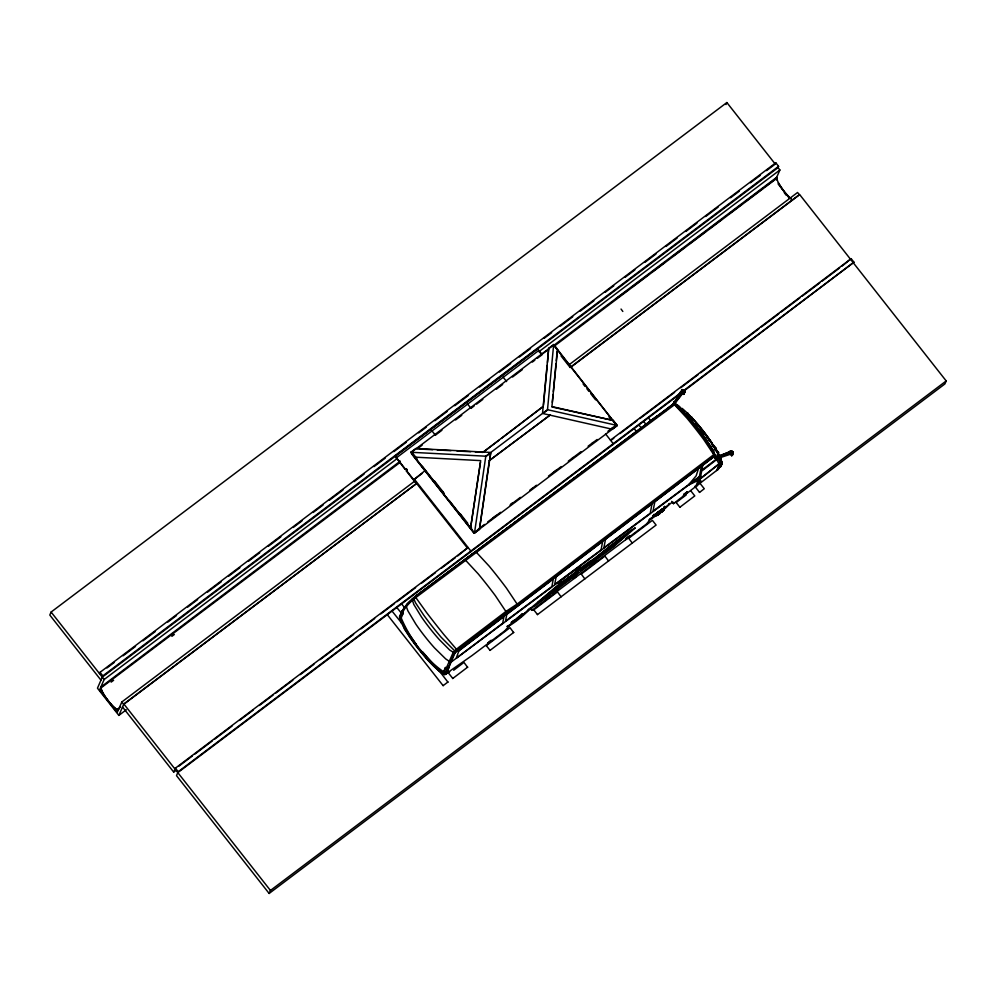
<?xml version="1.0" encoding="UTF-8"?>
<svg xmlns="http://www.w3.org/2000/svg" width="996" height="996" viewBox="0 0 996 996"><rect width="100%" height="100%" fill="white"/><g stroke="black" fill="none" stroke-linecap="round" stroke-linejoin="round"><path stroke-width="1.49" d="M485.363 456.18L410.825 452.259L474.457 533.184L479.437 529.436L490.717 452.894L485.737 456.654L474.457 533.184L410.825 452.259L415.805 448.499L490.343 452.421M656.7 515.691L655.941 514.621L657.061 513.662M656.7 515.592L657.696 514.832L656.302 514.148M662.564 509.442L663.822 509.977L663.062 508.906L661.867 509.828M661.481 510.139L662.838 510.749L663.822 509.89M663.062 508.906L663.822 509.977M712.887 445.561L718.128 454.101M715.738 449.532L716.995 451.997M718.328 454.487L717.182 454.96M542.546 413.066L548.684 348.314L553.664 344.554L557.573 349.521L551.884 406.941L613.399 420.511L617.296 425.479L612.316 429.239L542.92 413.539L547.912 409.779L617.296 425.479L473.996 533.196L411.659 453.915L412.22 452.657L417.013 458.758M543.467 405.272L547.227 365.482M547.526 362.42L548.684 348.314M547.539 409.306L553.664 344.554L616.835 425.529L553.577 345.077L411.199 452.421M552.319 402.309L553.054 394.59M553.34 391.503L555.98 363.702M556.266 360.614L557.15 351.351M718.365 454.064L720.544 458.397L719.871 459.305C723.669 456.753 714.543 451.001 720.83 457.662M720.805 459.729L721.801 461.87L721.577 464.895M712.364 444.677L712.389 444.465A216.02 210.891 23.6 0 0 706.699 436.584M401.463 617.147L400.591 615.179L401.575 613.934L400.28 615.503L401.002 618.23L403.031 613.573L402.322 610.847L403.131 610.361L400.579 617.856L400.28 615.503L402.322 610.847L399.508 616.785L401.214 622.973M700.736 481.193L698.594 482.923M721.664 463.016L719.423 455.77M480.458 462.156L470.548 528.216L480.695 460.613L414.921 457.152M489.335 460.563L549.991 415.133L489.335 460.563L479.437 529.436M616.113 298.563L628.376 289.848M776.98 180.102L776.581 177.587M489.571 460.7L490.717 452.894M662.153 509.267L664.021 508.284L662.838 509.74L662.938 508.832M407.003 469.875L406.393 471.021L416.353 483.683L123.678 704.346L121.823 701.981L414.971 480.944M695.669 486.92L699.317 477.072L451.611 661.73L449.47 661.468L445.685 658.904L434.48 647.873A225.968 216.045 31.8 0 1 415.88 624.206L407.874 610.809L406.331 606.589L406.629 604.522L415.17 596.405L475.428 551.672M575.402 577.605L579.958 566.039M574.07 578.477L578.452 567.446L561.595 579.983L557.088 591.275M684.152 390.781C681.662 385.788 676.284 401.276 674.168 401.625L675.251 403.007L684.837 390.681L682.385 389.585L681.725 391.229M555.594 592.533L560.275 580.718M458.832 650.923L503.964 616.561L502.694 623.247L456.243 658.256L459.019 650.4L714.929 455.882L713.099 450.429L705.342 438.427A285.777 277.249 76.6 0 0 688.423 416.901C683.679 414.224 679.334 402.484 673.072 404.152L464.385 559.926M698.445 468.693L696.142 475.876L688.834 484.517L653.027 511.185L654.833 501.735L701.371 466.327L699.404 476.636L688.834 484.517M546.518 598.733L549.966 595.894L546.206 599.43L549.543 596.915M626.247 539.409C626.559 535.724 633.942 534.827 625.974 538.824L625.662 539.521L629.011 537.006M671.678 501.349L673.483 503.652L716.585 470.535C718.066 470.971 720.731 464.659 719.772 466.614L719.959 465.904C725.076 463.078 717.282 454.288 713.958 455.944L517.796 605.107L506.566 612.49L459.069 648.633L453.927 653.849L446.32 673.246L444.689 674.653L472.116 655.48L505.022 630.667L510.985 623.683L522.19 614.93L530.034 609.49L532.051 609.054L531.989 610.336L530.133 607.971M673.483 503.652L673.545 502.37L671.528 502.806L661.319 510.014L651.471 517.932L646.516 523.983L531.989 610.336M444.614 674.155L446.009 673.47L448.798 665.913M721.278 464.734L718.963 468.431M443.394 672.151L445.897 673.52L447.926 668.864L445.685 667.98L443.643 672.636L446.494 673.109L443.394 672.151L445.424 667.494L447.926 668.864L448.623 668.216L445.424 667.494M447.055 671.79L445.586 672.412L443.867 671.067M448.15 669.287L446.681 669.897L444.963 668.565M683.63 394.441L684.924 391.615C685.248 389.087 683.928 397.765 682.173 392.76M730.118 453.578L731.811 455.732L733.019 451.972L730.566 450.877L729.906 452.52M445.81 669.237L453.155 652.517L458.372 647.637L506.055 611.37L517.285 603.974L713.373 454.96M721.079 461.546L720.98 460.102L721.241 461.771L717.917 469.365M766.547 170.627L775.249 164.079L726.868 102.538L51.107 612.054L49.8 615.055L100.969 680.144M99.488 673.582L100.036 672.325L775.797 162.809L778.586 166.357L778.038 167.627L102.277 677.131M778.586 166.357L102.837 675.873L97.459 688.186L118.848 715.402L126.305 709.775M397.304 458.459L104.144 679.496L99.575 689.954L117.254 712.426L121.823 701.981M118.848 715.402L123.84 703.985L416.353 483.683M122.52 706.998L173.69 772.074L175.396 768.165L468.07 547.501L457.762 555.88M681.488 392.237L178.197 771.726L176.491 775.623L269.132 893.462L944.893 383.946L946.2 380.945L799.589 194.481L570.061 367.536M537.305 358.336L542.26 354.601L537.491 348.749L395.113 456.106L404.911 469.128L406.156 469.004L406.854 470.05M396.159 457.998L538.55 350.642M404.911 469.128L406.754 468.992L406.393 471.021M425.255 470.461L413.714 479.773L422.391 473.237M387.344 614.719L443.17 685.721M392.088 611.146L401.625 623.023M269.132 893.462L270.451 890.461L946.2 380.945M396.844 607.56L401.637 613.436M401.587 603.987L404.488 607.448M446.009 673.47C425.915 660.211 409.381 638.386 400.429 616.076C403.044 607.211 409.879 600.613 417.125 595.284M403.131 610.361L401.687 612.677L402.558 614.644M473.996 533.196L479.499 528.191M470.473 551.946L470.859 551.049L414.112 478.864M445.112 673.483L447.142 668.826M446.494 673.109L448.524 668.453M447.914 682.135L440.406 672.362M453.69 670.246L463.949 662.415L467.61 667.295M452.657 678.562L467.672 667.146M486.21 645.732L510.002 627.692L513.662 632.572M491.364 640.59L488.09 643.304L491.103 640.266M725.984 104.543L726.868 102.538M489.932 650.463L513.724 632.423M533.669 609.95L557.461 591.898L561.122 596.791M615.179 426.736L615.74 425.466L612.017 428.268M537.392 614.681L656.103 525.066L652.38 520.335L628.588 538.375M612.851 444.59L613.25 443.693L605.556 433.907M546.792 599.318L546.854 598.235M549.406 597.351L549.966 595.894M634.141 428.641L637.054 432.102M638.897 425.055L641.798 428.517M643.64 421.482L646.541 424.943M648.384 417.897L651.284 421.358M581.129 574.157L604.921 556.117L608.581 560.997M584.851 578.888L581.191 574.007M594.936 562.503L591.661 565.205L594.687 562.18M775.249 164.079L775.797 162.809M775.896 179.131L779.893 169.992L778.038 167.627M628.862 537.442L629.484 535.935M632.311 543.106L628.65 538.226M659.726 511.023C659.85 514.297 660.771 512.666 660.273 510.637L658.667 511.807L659.265 511.234M676.047 502.594L686.244 494.9M683.38 495.535L687.34 492.149L683.978 494.178L684.078 494.863L687.34 492.149M679.77 507.325L694.785 495.908L691 491.09M683.816 494.539L687.091 491.837M697.088 485.861L700.051 479.051L720.892 462.555L714.929 455.882M699.03 482.923L698.968 482.076M700.786 480.707L700.449 481.852M699.466 492.472L704.272 488.75L699.541 482.736M717.792 453.939L717.543 454.537L718.726 452.632L716.124 449.868L718.502 452.894L718.166 453.678M719.56 463.725L716.585 470.535M720.12 466.028L719.162 468.207M719.971 466.514L721.565 464.933M683.58 391.266L853.946 262.209L851.157 258.661L842.081 266.106M673.421 405.148L672.873 404.438L674.168 401.625M721.079 465.543L721.415 464.796L719.996 466.091M721.702 462.717L721.216 465.642L720.071 466.676M400.429 616.076C402.322 606.801 410.24 602.269 416.191 595.932L463.439 560.636M399.882 616.076L399.583 617.283L400.79 615.341L400.118 616.275C402.222 626.708 410.003 635.062 415.73 643.752L415.133 644.263C424.271 654.87 432.326 668.104 445.237 674.379L449.694 671.79M400.118 616.275L400.492 615.565L400.492 617.433C403.243 608.307 410.352 601.534 417.822 596.056L674.118 405.036M712.103 445.76L713.846 445.486L715.987 448.188L714.792 450.092M721.067 457.388L719.871 459.293M683.418 390.669L673.047 404.737L682.322 390.544L683.742 390.083L682.696 389.946L684.924 391.615L683.356 394.267M659.501 512.467C658.119 512.293 661.232 513.699 659.8 513.575C656.7 509.666 658.294 516.314 658.207 512.442M655.667 514.359L658.493 512.106M658.169 513.986L659.252 513.089L658.07 512.367M661.468 510.811C663.685 511.322 660.36 513.836 659.962 511.035M715.987 448.188L715.502 449.171M673.284 405.036L683.841 391.229M655.468 418.083L660.099 413.838L658.356 415.892M655.841 514.359L655.493 514.944L656.364 514.658M655.841 514.87L655.542 515.53M657.846 512.504L658.518 511.844M656.999 513.625C659.838 515.069 654.335 515.492 656.987 513.463L657.97 514.347M663.622 509.442L664.282 508.607L663.062 509.13M720.594 466.987L721.527 464.074L720.892 462.555M659.887 414.722L672.885 404.301L673.408 404.986M560.947 489.024L563.549 485.961L610.411 450.964L608.494 453.205M610.374 452.234L613.25 448.847L657.011 416.004M510.948 526.51L513.849 523.112L560.711 488.077M662.228 509.579C659.402 512.143 662.589 507.487 663.348 510.711L662.552 511.222L661.792 510.251M656.414 513.899C657.148 516.513 660.136 514.073 657.522 512.816M662.938 510.326L661.805 511.222L662.938 510.326A13.359 1.394 -38.2 0 0 669.686 503.615M596.255 559.603L580.581 570.322L616.474 541.015L630.53 530.42L635.311 527.855L612.901 547.265L576.784 574.443M601.808 554.311L614.084 543.555L627.58 533.968L613.573 546.094L601.808 554.311L606.365 549.954M731.811 455.732L732.782 453.678M577.269 571.144L559.204 586.457L575.439 575.352L558.32 588.499M585.15 565.952L580.581 570.322M663.299 509.79L663.909 508.782M559.204 586.457L563.923 581.963M731.55 455.558C734.724 455.57 731.711 449.047 731.475 451.786M657.584 515.256L657.211 513.376M656.85 515.206L657.746 514.446M662.552 511.222L663.685 510.375L662.913 509.404M656.576 514.11L655.181 515.704L656.015 515.38M661.618 510.413L660.622 511.334L661.394 512.305M662.888 510.201L663.535 509.628M715.14 458.26L732.583 452.184L732.446 453.217L731.599 451.96L714.879 457.923L715.601 458.795L718.626 458.16L731.873 453.778L733.019 451.972L732.633 453.952M656.987 513.239L654.92 515.38L655.916 515.057M659.9 512.156L660.585 511.483L659.551 512.143M576.659 572.551L572.849 576.721M661.145 511.608L659.95 512.405M558.544 585.785L551.622 592.72L538.126 602.319L558.856 585.063M562.342 584.727L571.629 575.564M656.874 513.762L657.609 513.164M660.746 511.222L661.593 510.624M661.842 511.147L662.577 510.55L661.842 509.529M715.078 458.16L714.655 457.65L731.662 451.014L732.259 451.649M578.228 571.131L611.88 544.688M721.378 463.713L720.805 464.211L721.639 461.497L720.12 457.239L716.186 449.706M682.758 393.569L683.393 393.022L684.19 393.831L684.588 392.399M730.952 454.848L731.587 454.3L730.354 454.039M582.536 569.426L592.857 559.565M604.373 550.875L594.077 560.711M603.75 553.415L614.084 543.555M657.223 512.915L658.929 511.496M657.958 512.118L658.717 511.67M657.472 513.239L658.966 511.994M560.076 584.465L577.717 570.135M422.105 651.857L421.507 652.368L422.416 651.621L434.816 665.963L440.033 670.657L445.224 673.645L446.32 673.246L454.699 653.687A5.528 0.909 -39.1 0 1 459.281 649.031L506.615 613.001L517.845 605.618M658.119 512.679L660.933 510.487M660.286 511.857L661.083 511.297M661.332 511.62L659.937 512.753M556.926 589.495L535.176 605.867L530.395 608.432L559.341 583.955M659.688 512.43L660.398 511.869M415.867 596.268L673.371 404.301C679.284 402.907 683.966 413.987 688.56 416.888A281.32 275.929 83.7 0 1 705.542 438.477L713.273 450.516L715.228 455.421M660.51 512.031L659.302 511.421L659.975 510.687M579.149 569.027L590.653 560.698M106.946 667.967L114.391 662.352M123.093 655.791L135.518 646.429M142.963 640.802L155.388 631.439M167.814 622.077L176.504 615.516M187.684 607.087L197.619 599.592M207.566 592.097L221.224 581.801M228.682 576.174L239.862 567.745M248.552 561.196L259.732 552.768M268.434 546.206L280.847 536.844M293.272 527.469L301.962 520.92M313.142 512.492L323.09 504.997M329.29 500.316L342.96 490.007M354.14 481.578L364.075 474.084M374.01 466.601L385.191 458.172M393.893 451.611L406.306 442.249M418.731 432.874L426.188 427.259M434.879 420.698L447.304 411.336M454.761 405.721L468.419 395.412M479.599 386.983L489.534 379.488M499.482 371.994L510.662 363.565M519.352 357.016L530.532 348.588M544.19 338.279L551.647 332.664M560.35 326.103L572.762 316.74M580.22 311.126L593.877 300.817M605.058 292.388L613.76 285.827M624.94 277.398L634.875 269.904M644.81 262.421L655.99 253.992M665.926 246.498L677.106 238.069M685.808 231.508L696.988 223.079M705.678 216.518L718.104 207.156M730.529 197.793L739.219 191.232M750.399 182.803L760.334 175.308M538.911 351.688L779.893 169.992M400.305 461.111L100.82 687.091A14.38 2.727 53 0 0 101.219 689.618L102.526 692.407A14.38 2.727 53 0 0 105.75 697.573L108.415 701.184A14.38 2.727 53 0 0 112.56 705.977L115.026 708.305A14.38 2.727 53 0 0 118.499 709.575M541.911 354.339L546.891 350.592M553.091 345.911L776.693 177.325L777.042 178.172A13.62 2.59 53 0 0 781.711 188.107A13.62 2.59 53 0 0 791.496 199.026M417.175 448.922L422.13 445.187M435.75 434.916L441.938 430.247M455.57 419.976L461.758 415.307M471.668 407.837L474.146 405.97M476.623 404.09L482.811 399.421M496.431 389.15L502.631 384.481M512.542 377.011L522.439 369.541M532.35 362.071L534.827 360.203M632.074 287.06L649.355 274.024M651.832 272.169L665.403 261.923M672.81 256.346L685.148 247.033M688.859 244.244L706.139 231.209M708.604 229.354L722.187 219.12M729.582 213.53L740.7 205.151M745.63 201.429L762.911 188.406M765.389 186.538L776.494 178.172M118.611 709.314L118.038 708.99A13.62 2.59 53 0 1 108.477 701.035A13.62 2.59 53 0 1 101.293 687.688L399.421 462.903M554.685 345.824L777.042 178.172M111.141 682.135L113.619 680.268M171.86 636.357L174.35 634.477M569.002 364.81L797.572 192.477L799.427 194.843L571.144 366.964M118.038 708.99L120.516 707.11M475.279 451.96L482.886 452.371L498.921 440.282M501.386 438.414L543.181 406.468L482.886 452.371M485.562 456.38L547.738 409.505M510.998 504.026L512.181 503.129M487.754 521.879L496.419 515.343M510.052 505.059L512.529 503.192M529.872 490.119L532.35 488.252M548.46 476.1L557.138 469.564M568.28 461.16L573.235 457.413M588.101 446.208L593.068 442.473M607.934 431.268L612.889 427.521M481.977 526.324L484.454 524.456M493.12 517.92L500.552 512.317M512.94 502.98L520.373 497.378M532.76 488.04L536.471 485.239M552.568 473.1L561.246 466.564M572.389 458.16L581.054 451.624M592.209 443.22L597.152 439.485M610.461 440.145L851.157 258.661M178.732 766.26L192.365 755.976M194.843 754.109L212.21 741.024M214.688 739.144L232.056 726.059M239.488 720.444L253.133 710.16M259.334 705.492L272.979 695.196M275.456 693.328L292.824 680.243M300.257 674.628L313.902 664.344M320.102 659.663L333.747 649.38M336.225 647.512L353.592 634.427M361.025 628.812L374.67 618.528M380.87 613.847L394.516 603.564M396.993 601.696L415.593 587.665M421.794 582.996L435.439 572.712M441.639 568.031L455.272 557.748M611.307 440.108L613.785 438.24M619.985 433.559L637.353 420.461M639.843 418.594L674.578 392.399M680.778 387.718L698.159 374.62M700.636 372.753L718.004 359.656M720.482 357.788L739.094 343.757M741.572 341.877L758.952 328.78M761.43 326.912L778.797 313.815M781.275 311.947L799.888 297.916M802.378 296.036L819.745 282.939M822.223 281.071L839.591 267.974M173.69 772.074L176.18 770.207M683.966 390.37L853.946 262.209M177.798 772.622L679.857 394.08M415.73 643.752L415.133 644.263L404.463 628.613M487.841 642.98L490.953 640.627M591.412 564.881L594.525 562.541M546.206 599.43L550.228 596.218M625.662 539.521L629.746 536.259M443.232 685.572L447.976 681.986M663.846 412.132L666.237 410.34M464.161 560.2L511.023 525.241M659.912 510.824L661.344 509.691M658.53 513.824L659.265 513.226M560.76 582.884L569.426 576.696M578.688 570.086L583.158 566.886M659.825 511.434L658.082 512.952M657.597 513.973L658.418 513.289M658.605 513.712L656.663 515.081M560.275 584.03L561.931 582.884M661.12 509.952L661.979 509.267M661.668 509.579L663.025 508.607M662.079 509.74L662.788 509.217M662.352 511.595L661.17 510.886M661.269 512.492L660.933 511.259M687.103 413.676L687.775 413.265L689.68 416.241L687.775 413.265M690.776 417.411L691.461 417L693.59 419.714M713.173 445.897L713.846 445.486M715.925 450.329L716.597 449.918M553.801 591.612L551.622 592.72M662.601 509.404L663.286 508.931M700.051 479.051L698.794 479.761L699.317 477.072L688.746 484.965L698.644 480.122M656.389 515.181L655.468 515.716M731.662 451.014L717.531 456.778L718.626 458.16M718.253 462.854L719.535 462.555M418.992 448.997L432.675 449.719M437.244 449.968L450.939 450.69M457.027 451.001L470.722 451.723M625.974 538.824L626.372 538.276M691.461 417L693.365 419.976M552.158 406.654L613.399 420.511M674.454 403.567L675.798 403.928M399.657 618.678L404.513 629.099L409.319 636.569A234.409 228.843 23.6 0 0 428.156 660.535L439.497 671.665L444.689 674.653M454.4 653.003L449.607 649.965L439.074 639.357A202.512 168.025 42.9 0 1 421.457 616.96L413.776 604.398L412.12 599.231M674.964 404.102L673.819 403.592M674.192 403.691L687.825 417.262A293.708 247.817 61.3 0 1 704.682 438.713L714.842 455.384M455.558 651.683L441.116 637.228A199.847 111.191 47.8 0 1 423.624 614.993L415.569 602.879L413.452 598.123M464.945 559.565L478.105 573.758A194.033 69.994 54.1 0 1 495.348 595.683L506.566 612.49M475.827 551.734L489.098 566.064A197.37 71.202 54.1 0 1 506.478 588.175L517.796 605.107M673.819 403.978L686.767 417.971A299.945 171.026 56 0 1 703.599 439.373L714.418 455.62M721.789 464.136L721.751 462.318M403.031 613.573L402.147 611.606M790.787 198.789L784.176 191.68L778.287 182.891M682.173 408.397L687.389 413.079M686.406 413.29L688.186 414.884M440.045 671.391L429.724 661.332M457.226 650.139L443.979 634.689A197.955 39.317 50.6 0 1 426.562 612.54L415.232 596.729M684.053 392.984L681.662 389.946M687.302 412.966L693.403 419.328A218.361 217.153 -30.8 0 1 711.692 442.598M702.093 430.907L700.723 429.351L701.109 429.861M704.981 434.206L706.363 435.762L705.965 435.252M729.844 451.238L732.234 454.276M682.77 391.104L681.999 390.345L683.692 392.499M778.125 183.986L789.293 198.179M784.375 192.863L786.23 195.241M684.675 391.254L683.268 389.785M713.373 445.424L715.75 448.461M715.041 458.085L715.601 458.795M694.797 486.309L699.528 492.323M561.072 355.958L569.712 366.926M583.133 384.008L585.05 386.448M586.968 388.888L588.885 391.328M590.802 393.769L595.596 399.857M609.017 416.938L610.946 419.378M676.11 502.445L679.832 507.176M539.421 351.762L541.164 353.978M662.564 509.242L663.461 510.462M662.016 510.164L662.776 511.135M661.269 509.977L662.141 511.035M661.045 510.251L662.24 511.782M658.368 512.293L659.128 513.276M658.617 512.99L659.489 513.973M657.621 513.562L658.493 514.621M656.924 513.961L657.684 514.932M503.105 377.123L506.603 381.568M467.51 403.965L471.008 408.41M431.915 430.807L435.414 435.252M434.268 480.707L442.896 491.675M443.17 492.036L444.104 493.219M460.164 513.637L467.834 523.386M469.751 525.826L471.668 528.266M422.316 466.265L432.874 479.686M434.791 482.126L436.709 484.566M449.184 500.428L461.646 516.289M533.731 609.801L537.454 614.532M395.113 456.106L405.061 468.767M406.555 470.66L467.684 548.398M486.272 645.582L489.995 650.313M448.001 672.4L452.732 678.413M100.036 672.325L102.837 675.873M175.396 768.165L178.197 771.726M123.84 703.985L270.451 890.461M51.107 612.054L104.144 679.496M621.043 309.046L622.824 311.462M730.964 452.396L731.873 453.778M407.451 632.547L409.854 636.282M716.908 451.213L712.252 443.892A214.389 209.297 23.6 0 0 703.973 432.55M402.421 623.919L405.061 628.825M719.585 455.981L711.542 442.411A217.228 216.032 -37.8 0 0 693.303 419.204M100.932 686.842L101.293 687.688M719.959 458.372L721.004 461.198M400.205 618.404L401.762 622.699M720.17 458.397L721.191 461.297M400.691 616.748L401.002 618.23M730.566 450.877L730.628 452.122M720.905 466.253L721.092 464.534L721.179 465.966M700.549 428.753A216.02 210.891 23.6 0 1 704.981 434.318M426.786 658.095A234.732 229.167 23.6 0 1 420.262 650.301M417.523 646.815A234.732 229.167 23.6 0 1 415.73 644.462M414.871 643.316A234.732 229.167 23.6 0 1 410.663 637.465M700.537 428.903A215.821 210.704 23.6 0 1 703.213 432.227M706.687 436.734A215.821 210.704 23.6 0 1 709.986 441.24M695.893 422.827A214.364 209.285 23.6 0 1 702.23 430.359A214.389 209.297 23.6 0 0 695.868 422.79M703.998 432.588A214.364 209.285 23.6 0 1 712.277 443.93M522.19 614.271A7.582 0.784 -38.2 0 1 512.529 621.803M511.994 622.089A7.582 0.784 -38.2 0 1 511.334 622.301M522.427 614.109A7.943 0.834 -38.2 0 1 516.501 619.151A7.943 0.834 -38.2 0 1 511.334 622.475M521.692 614.096A7.221 0.747 -38.2 0 1 521.145 614.644M519.763 615.902A7.221 0.747 -38.2 0 1 516.314 618.69M514.596 619.935A7.221 0.747 -38.2 0 1 512.492 621.28M664.656 506.379A7.582 0.784 -38.2 0 1 663.71 507.549M655.43 514.235A7.582 0.784 -38.2 0 1 654.048 515.094M653.525 515.368A7.582 0.784 -38.2 0 1 652.853 515.592M664.755 506.478A7.943 0.834 -38.2 0 1 663.946 507.4M655.268 514.397A7.943 0.834 -38.2 0 1 652.853 515.766M654.235 514.372A6.86 0.71 -38.2 0 1 653.762 514.621M661.356 511.583A13.359 1.394 -38.2 0 1 659.713 512.89M656.439 515.355A13.359 1.394 -38.2 0 1 648.906 519.837M669.349 503.453A14.803 1.544 -38.2 0 1 668.465 504.399M650.861 518.381A14.803 1.544 -38.2 0 1 649.604 519.128M528.216 610.013A13.359 1.394 -38.2 0 1 519.016 618.952A13.359 1.394 -38.2 0 1 507.387 626.546M528.789 608.83A14.803 1.544 -38.2 0 1 528.453 609.39M527.83 610.162A14.803 1.544 -38.2 0 1 526.946 611.108M525.826 612.229A14.803 1.544 -38.2 0 1 524.494 613.461M521.319 616.225A14.803 1.544 -38.2 0 1 519.563 617.669M515.916 620.508A14.803 1.544 -38.2 0 1 514.11 621.84M509.33 625.09A14.803 1.544 -38.2 0 1 507.051 626.384M702.778 465.257L701.881 470.149L716.124 459.305L714.057 456.666L702.778 465.257M553.303 579.012L551.871 586.594L505.507 621.155L506.79 614.42L553.303 579.012M556.129 576.883L554.685 584.503L601.049 549.941L602.667 541.451L556.129 576.883M700.711 476.038L700.213 478.703L719.386 463.514L716.46 459.754L701.67 471.083L700.711 476.038M605.493 539.297L603.862 547.837L650.226 513.289L652.019 503.889L605.493 539.297"/></g></svg>
